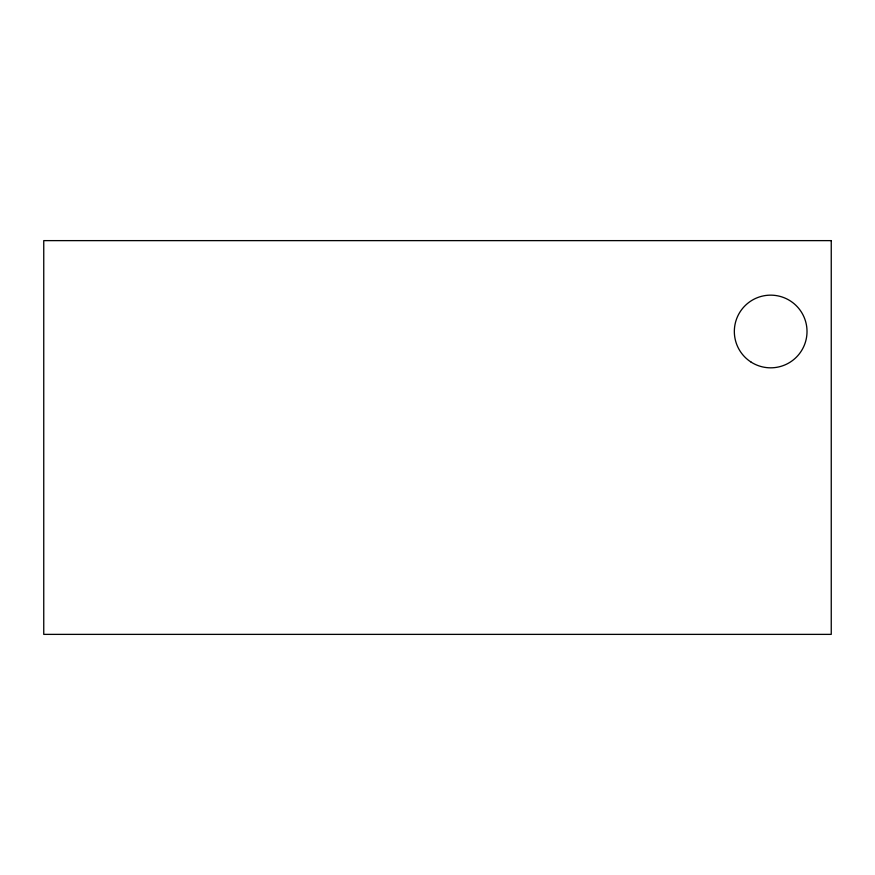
<?xml version="1.0" encoding="UTF-8"?>
<svg xmlns="http://www.w3.org/2000/svg" width="875" height="875" viewBox="0 0 875 875"><rect width="100%" height="100%" fill="white"/><g stroke="black" fill="none" stroke-linecap="round" stroke-linejoin="round"><path stroke-width="1.31" d="M831.25 240.625L43.75 240.625L43.75 634.375L831.25 634.375L831.25 240.625M751.1 362.108A36.345 36.345 0 0 0 806.98 333.134A36.345 36.345 0 0 0 753.944 299.228A36.345 36.345 0 0 0 751.1 362.108"/></g></svg>
